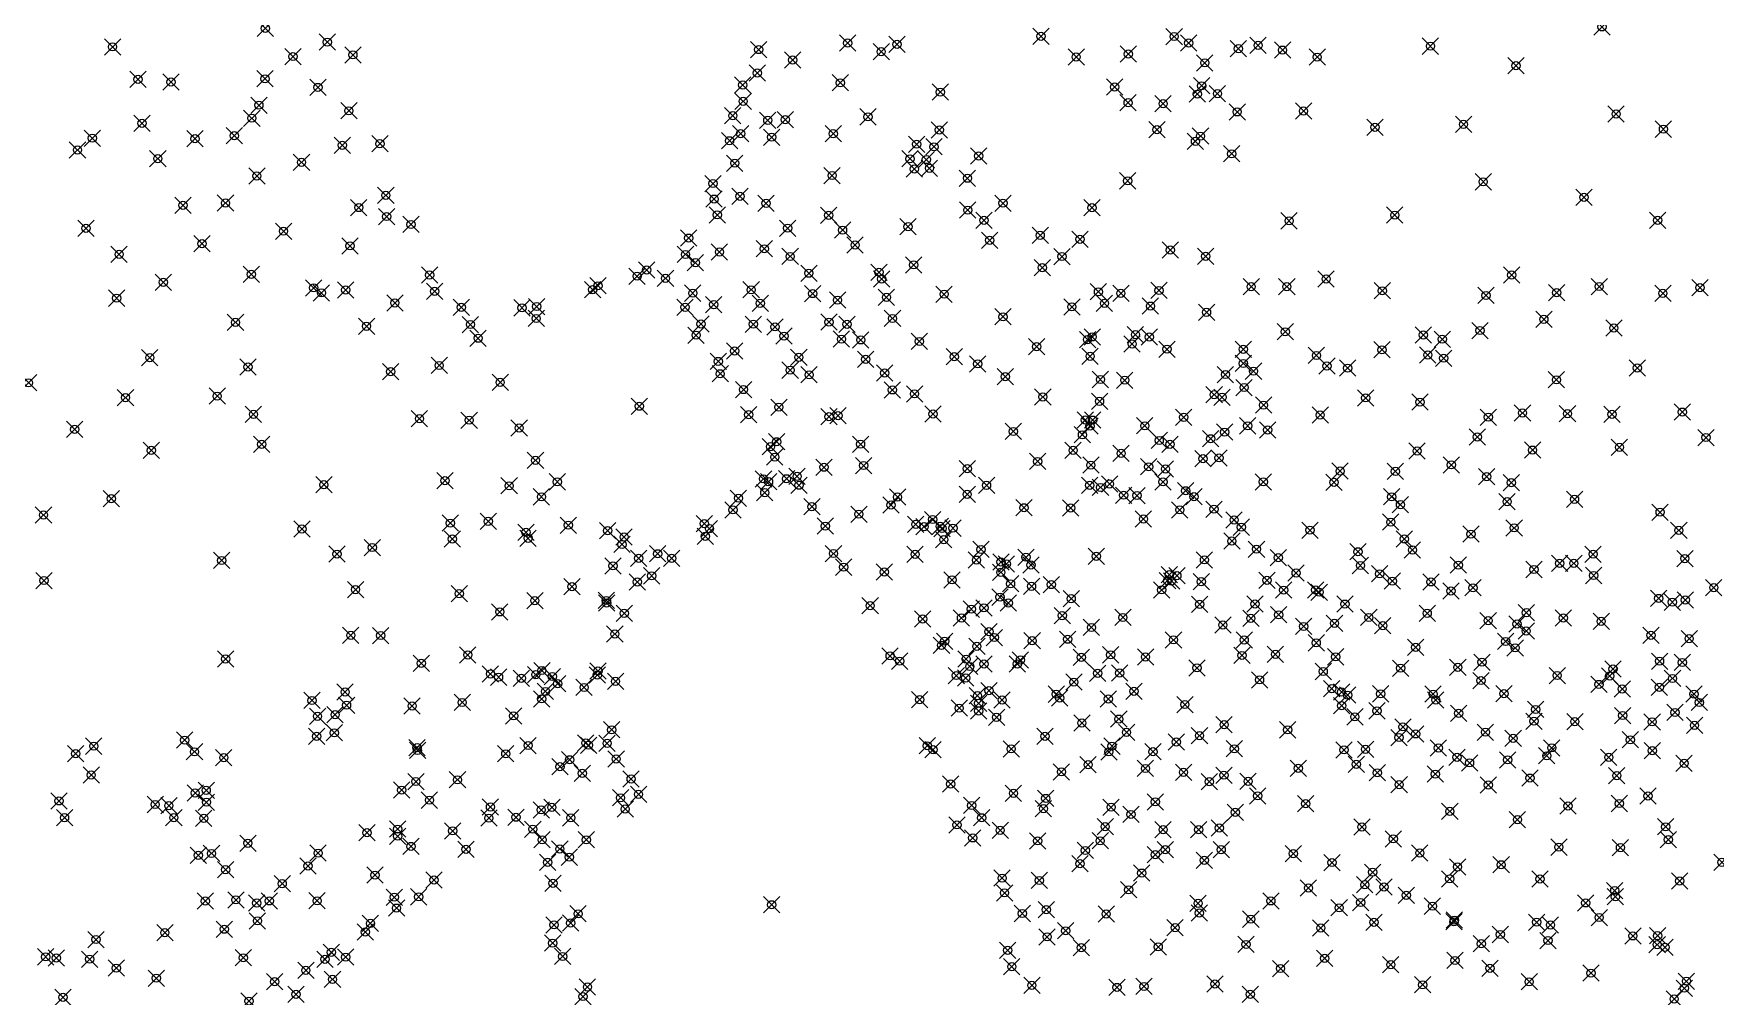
# Model space of a CAD drawing. Header units: millimetres. Extents: x 476859 to 479474, y 2367368 to 2370543.
# Drawn here: x 477863.3 to 478274.5, y 2369087.4 to 2369322.9 of the extents above; entities that cross this region are included whole.
import ezdxf

# ---------------------------------------------------------------- set-up
doc = ezdxf.new("R2010")
doc.units = ezdxf.units.MM
doc.header["$PDMODE"] = 35
doc.header["$PDSIZE"] = 2

msp = doc.modelspace()

# ---------------------------------------------------------------- linework, layer by layer
for p in [(477919.992, 2369324.174, 10.136), (478109.602, 2369322.249, 13.074), (478142.151, 2369322.184, 13.622), (478246.755, 2369324.538, 13.293), (477882.623, 2369319.653, 11.631), (477935.131, 2369320.818, 9.02), (477941.385, 2369317.702, 7.71), (478040.574, 2369318.993, 8.104), (478062.324, 2369320.581, 6.01), (478070.54, 2369318.466, 7.31), (478074.41, 2369320.261, 7.04), (478130.963, 2369317.898, 13.668), (478145.701, 2369320.591, 13.645), (478157.861, 2369319.212, 13.597), (478162.678, 2369320.021, 13.764), (478168.645, 2369318.866, 13.487), (478204.806, 2369319.829, 13.55), (477926.73, 2369317.283, 9.28), (478048.894, 2369316.439, 6.5), (478118.208, 2369317.186, 14.002), (478149.643, 2369315.743, 13.723), (478177.127, 2369317.152, 13.448), (478225.718, 2369315.056, 13.333), (477888.85, 2369311.693, 11.536), (477896.923, 2369311.043, 11.03), (477919.902, 2369311.849, 10.046), (477932.831, 2369309.735, 9.151), (478036.689, 2369310.333, 7.71), (478040.268, 2369313.25, 8.275), (478060.539, 2369310.862, 5.746), (478127.601, 2369309.826, 13.201), (478148.867, 2369310.137, 13.517), (477918.404, 2369305.39, 10.289), (478036.787, 2369306.35, 8.191), (478084.973, 2369308.579, 9.196), (478130.891, 2369305.986, 14.239), (478139.451, 2369305.755, 13.355), (478147.801, 2369308.101, 13.352), (478152.737, 2369308.215, 13.399), (477916.674, 2369302.203, 10.396), (477940.396, 2369304.02, 7.82), (478034.258, 2369302.816, 8.053), (478042.802, 2369301.695, 6.87), (478047.095, 2369301.862, 6.41), (478067.322, 2369302.54, 5.99), (478157.562, 2369303.746, 13.389), (478173.783, 2369303.948, 13.495), (478250.197, 2369303.229, 13.293), (477877.685, 2369297.317, 11.935), (477889.827, 2369300.964, 11.592), (477902.784, 2369297.18, 11.32), (477912.381, 2369297.926, 10.775), (478036.176, 2369298.434, 7.88), (478043.748, 2369297.557, 6.37), (478058.814, 2369298.415, 5.978), (478084.742, 2369299.34, 7.062), (478137.971, 2369299.416, 13.418), (478148.594, 2369297.82, 13.225), (478191.237, 2369299.99, 13.246), (478212.9, 2369300.704, 13.065), (478261.761, 2369299.527, 13.128), (477874.056, 2369294.439, 12.384), (477938.816, 2369295.591, 8.999), (477947.989, 2369295.958, 7.71), (478033.465, 2369296.69, 8.566), (478079.21, 2369295.84, 6.932), (478083.43, 2369295.209, 7.073), (478094.356, 2369292.953, 8.204), (478147.352, 2369296.53, 13.212), (478156.226, 2369293.495, 13.409), (477893.698, 2369292.311, 11.674), (477928.818, 2369291.427, 9.5), (478034.738, 2369291.194, 8.464), (478077.581, 2369292.281, 6.422), (478078.65, 2369289.778, 6.674), (478081.589, 2369292.088, 6.82), (478082.337, 2369289.966, 6.852), (477917.914, 2369288.078, 10.676), (478029.415, 2369286.223, 7.71), (478058.534, 2369288.187, 5.951), (478091.618, 2369287.521, 6.706), (478130.807, 2369286.888, 13.023), (478217.706, 2369286.643, 13.08), (477899.843, 2369280.907, 11.536), (477910.241, 2369281.447, 11.32), (477949.432, 2369283.341, 7.91), (478029.695, 2369282.422, 8.379), (478036.033, 2369283.093, 6.28), (478042.391, 2369281.371, 4.642), (478100.306, 2369281.42, 8.074), (478242.353, 2369282.844, 12.756), (477942.824, 2369280.347, 9.532), (477949.644, 2369278.148, 8.521), (478030.456, 2369278.563, 8.235), (478057.682, 2369278.463, 5.996), (478091.698, 2369279.725, 6.905), (478095.669, 2369277.225, 7.637), (478122.051, 2369280.303, 9.48), (478170.262, 2369277.103, 13.501), (478196.088, 2369278.505, 13.387), (478260.346, 2369277.233, 12.849), (477876.12, 2369275.287, 12.689), (477924.426, 2369274.561, 11.044), (477955.596, 2369276.22, 7.71), (478023.468, 2369272.882, 7.71), (478047.657, 2369275.299, 5.17), (478061.09, 2369274.831, 5.324), (478077.104, 2369275.672, 5.543), (478097.033, 2369272.342, 7.244), (478109.414, 2369273.548, 8.156), (478119.124, 2369272.58, 8.47), (477884.239, 2369268.916, 12.75), (477904.495, 2369271.507, 11.536), (477940.694, 2369270.983, 9.46), (478022.695, 2369268.88, 8.464), (478030.989, 2369269.489, 6.35), (478041.957, 2369270.27, 5.08), (478048.281, 2369268.385, 5.478), (478064.162, 2369271.189, 5.957), (478114.713, 2369268.374, 8.519), (478141.229, 2369269.95, 12.978), (478149.837, 2369268.428, 12.934), (478013.213, 2369265.075, 7.71), (478025.115, 2369266.879, 8.235), (478052.848, 2369264.286, 5.46), (478069.984, 2369264.532, 5.964), (478078.482, 2369266.331, 5.79), (478109.932, 2369265.651, 6.84), (477895.029, 2369262.076, 12.53), (477916.567, 2369264.011, 11.68), (477931.778, 2369260.702, 11.227), (477939.626, 2369260.207, 10.939), (477960.13, 2369263.833, 8.555), (478000.005, 2369260.287, 8.48), (478001.299, 2369261.219, 7.71), (478010.862, 2369263.562, 8.43), (478017.805, 2369263.022, 8.44), (478038.744, 2369260.233, 6.011), (478070.646, 2369262.893, 6.13), (478138.44, 2369260.069, 9.174), (478160.986, 2369260.999, 13.541), (478169.696, 2369260.991, 13.898), (478179.298, 2369262.885, 13.801), (478193.058, 2369259.997, 13.642), (478224.678, 2369263.843, 13.414), (478246.062, 2369261.033, 13.253), (478270.693, 2369260.763, 13.712), (477883.647, 2369258.186, 13.587), (477933.703, 2369259.479, 10.991), (477951.639, 2369257.026, 9.37), (477961.362, 2369259.846, 8.43), (477967.889, 2369255.943, 7.71), (477986.33, 2369256.143, 8.39), (478022.59, 2369255.965, 8.419), (478024.48, 2369259.413, 8.457), (478029.6, 2369256.617, 6.31), (478040.966, 2369256.931, 5.44), (478053.788, 2369259.313, 5.452), (478059.863, 2369257.712, 5.46), (478071.824, 2369258.402, 5.76), (478085.915, 2369259.159, 5.486), (478117.148, 2369256.059, 6.871), (478123.639, 2369259.751, 7.609), (478125.113, 2369256.92, 7.298), (478129.123, 2369259.381, 8.226), (478136.356, 2369256.249, 8.42), (478218.388, 2369258.849, 13.528), (478235.646, 2369259.542, 13.227), (478261.631, 2369259.376, 13.933), (477912.683, 2369252.256, 12.702), (477982.73, 2369255.823, 7.71), (477986.201, 2369253.225, 8.41), (478026.499, 2369251.884, 8.426), (478039.286, 2369251.822, 5.934), (478057.77, 2369252.322, 5.289), (478062.184, 2369251.794, 5.59), (478073.299, 2369253.224, 5.848), (478100.318, 2369253.636, 5.324), (478150.074, 2369254.737, 9.701), (478232.542, 2369253.002, 10.77), (477944.719, 2369251.317, 11.05), (477970.118, 2369251.736, 8.35), (477971.992, 2369248.385, 8.255), (478025.291, 2369249.13, 8.616), (478044.575, 2369251.16, 5.355), (478046.788, 2369248.902, 5.358), (478060.823, 2369248.166, 5.549), (478065.54, 2369247.978, 5.72), (478120.978, 2369248.049, 6.876), (478122.114, 2369248.713, 6.888), (478132.69, 2369249.275, 6.665), (478136.099, 2369248.675, 8.346), (478169.309, 2369249.968, 9.787), (478203.049, 2369249.185, 10.681), (478207.689, 2369248.145, 10.184), (478216.909, 2369250.273, 10.051), (478249.642, 2369250.885, 10.428), (477891.727, 2369243.646, 13.76), (478034.721, 2369245.285, 6.29), (478050.401, 2369243.716, 5.58), (478079.875, 2369247.604, 5.743), (478088.41, 2369243.859, 5.78), (478108.557, 2369246.33, 5.355), (478121.61, 2369243.978, 7.282), (478131.874, 2369246.995, 6.649), (478140.424, 2369245.704, 8.317), (478159.059, 2369245.684, 8.56), (478176.937, 2369244.175, 9.534), (478192.947, 2369245.556, 9.83), (478204.158, 2369244.291, 9.706), (477915.756, 2369241.365, 13.106), (477950.632, 2369240.223, 10.965), (477962.477, 2369241.726, 9.4), (478030.7, 2369242.713, 8.182), (478031.182, 2369239.698, 8.752), (478048.28, 2369240.579, 5.81), (478052.911, 2369239.44, 5.692), (478066.746, 2369243.211, 5.321), (478071.392, 2369239.868, 5.68), (478094.137, 2369242.122, 5.58), (478154.696, 2369239.502, 8.514), (478159.066, 2369242.212, 8.646), (478161.551, 2369240.334, 8.289), (478179.496, 2369241.594, 9.294), (478184.56, 2369241.075, 9.74), (478208.037, 2369243.496, 9.811), (478255.37, 2369241.109, 9.83), (477862.088, 2369237.492, 14.519), (477977.389, 2369237.595, 9.498), (478036.887, 2369235.83, 8.59), (478073.278, 2369235.749, 5.385), (478100.89, 2369239.003, 5.44), (478124.139, 2369238.292, 6.627), (478130.084, 2369238.119, 6.298), (478159.255, 2369236.327, 8.378), (478235.606, 2369238.22, 9.855), (477885.792, 2369233.87, 14.045), (477908.21, 2369234.22, 13.41), (478011.412, 2369231.754, 6.12), (478045.522, 2369231.519, 6.27), (478078.682, 2369234.78, 5.64), (478110.046, 2369234.035, 5.47), (478123.917, 2369232.941, 6.861), (478151.935, 2369234.571, 6.069), (478153.881, 2369233.964, 7.062), (478164.006, 2369232.025, 8.441), (478188.981, 2369233.795, 9.143), (478202.23, 2369232.759, 9.16), (477917.075, 2369229.762, 13.272), (477957.661, 2369228.712, 10.859), (477969.806, 2369228.341, 9.38), (478038.143, 2369229.681, 8.66), (478057.766, 2369229.191, 5.692), (478059.975, 2369229.457, 5.439), (478083.215, 2369229.843, 5.461), (478120.453, 2369228.388, 5.324), (478122.232, 2369228.365, 6.411), (478144.497, 2369229.06, 6.072), (478177.861, 2369229.594, 8.38), (478218.977, 2369229.069, 9.381), (478227.308, 2369230.108, 9.627), (478238.311, 2369229.922, 9.77), (478249.194, 2369229.761, 9.781), (478266.395, 2369230.321, 9.697), (477873.382, 2369226.085, 14.949), (477982.03, 2369226.426, 9.445), (478044.974, 2369223.066, 8.599), (478102.847, 2369225.583, 5.219), (478119.727, 2369224.77, 5.185), (478121.596, 2369226.889, 6.661), (478134.969, 2369226.974, 6.284), (478138.505, 2369223.378, 6.275), (478151.083, 2369223.8, 6.664), (478154.48, 2369225.417, 6.648), (478160.142, 2369226.961, 6.716), (478165.011, 2369225.963, 6.075), (478216.257, 2369224.243, 9.068), (478272.168, 2369224.094, 8.46), (477892.111, 2369220.947, 14.66), (477919.084, 2369222.448, 11.536), (478043.465, 2369221.857, 8.714), (478044.519, 2369219.307, 8.702), (478065.492, 2369222.47, 5.223), (478117.449, 2369220.951, 5.213), (478129.19, 2369220.221, 5.923), (478141.146, 2369222.434, 6.078), (478149.21, 2369218.914, 6.637), (478153.125, 2369219.119, 6.672), (478201.543, 2369220.823, 9.058), (478229.762, 2369221.028, 8.47), (478251.01, 2369221.706, 8.49), (477986.02, 2369218.515, 9.136), (478056.56, 2369216.833, 6.22), (478066.258, 2369217.248, 5.61), (478091.579, 2369216.493, 5.26), (478108.786, 2369218.24, 5.311), (478121.787, 2369217.354, 5.396), (478135.919, 2369216.947, 6.12), (478140.028, 2369216.42, 6.043), (478182.729, 2369215.894, 8.391), (478196.24, 2369215.811, 8.25), (478209.914, 2369217.408, 8.545), (477934.291, 2369212.549, 12.37), (477963.89, 2369213.551, 10.42), (477979.583, 2369212.291, 9.524), (477991.344, 2369213.263, 8.565), (478041.76, 2369213.988, 7.784), (478043.001, 2369213.299, 7.795), (478047.389, 2369214.016, 8.526), (478049.981, 2369214.604, 8.485), (478050.442, 2369212.43, 8.109), (478096.292, 2369212.39, 5.302), (478121.492, 2369212.422, 5.878), (478124.143, 2369211.89, 5.961), (478126.356, 2369212.736, 5.668), (478139.432, 2369213.25, 5.944), (478144.955, 2369211.08, 6.782), (478163.962, 2369213.252, 5.99), (478181.229, 2369213.131, 6.066), (478218.538, 2369214.516, 8.77), (478224.582, 2369213.077, 8.418), (477882.34, 2369209.133, 15.43), (477987.482, 2369209.595, 8.863), (478035.635, 2369209.254, 7.81), (478042.071, 2369210.623, 7.43), (478053.595, 2369207.185, 7.43), (478072.93, 2369207.583, 5.539), (478074.531, 2369209.533, 5.217), (478091.558, 2369210.19, 4.992), (478105.452, 2369206.921, 4.981), (478116.861, 2369206.866, 5.689), (478129.793, 2369209.987, 5.709), (478133.09, 2369209.913, 6.015), (478146.992, 2369209.617, 6.681), (478151.881, 2369206.575, 6.569), (478195.308, 2369209.601, 8.055), (478197.467, 2369207.678, 7.883), (478223.546, 2369208.396, 8.147), (478240.039, 2369208.978, 8.4), (477865.747, 2369205.162, 15.762), (477965.187, 2369203.167, 10.68), (477974.472, 2369203.586, 9.483), (477994.06, 2369202.657, 8.705), (478027.302, 2369203.035, 8.042), (478034.295, 2369206.41, 7.79), (478056.878, 2369202.428, 8.29), (478065.072, 2369205.352, 6.15), (478078.993, 2369202.856, 5.184), (478083.126, 2369204.046, 5.147), (478134.653, 2369204.155, 5.138), (478143.527, 2369206.412, 5.78), (478156.808, 2369203.943, 6.399), (478195.107, 2369203.407, 6.019), (478260.945, 2369205.833, 8.38), (477928.922, 2369201.725, 13.051), (477965.675, 2369199.264, 10.847), (477983.712, 2369200.915, 9.524), (477984.22, 2369199.464, 9.507), (478003.676, 2369201.32, 8.065), (478007.692, 2369199.786, 7.603), (478027.549, 2369199.932, 7.43), (478028.545, 2369201.802, 7.744), (478081.028, 2369202.282, 4.953), (478084.962, 2369202.383, 5.222), (478085.383, 2369201.846, 5.381), (478085.837, 2369199.121, 5.422), (478088.067, 2369201.929, 5.111), (478156.264, 2369198.77, 5.791), (478158.585, 2369202.174, 6.266), (478175.353, 2369201.434, 6.019), (478198.408, 2369199.277, 5.521), (478214.707, 2369200.476, 7.97), (478225.274, 2369201.999, 7.975), (478265.528, 2369201.388, 8.264), (477937.497, 2369195.585, 12.464), (477946.113, 2369197.197, 12.212), (478007.182, 2369197.94, 8.259), (478011.233, 2369194.537, 8.118), (478015.884, 2369195.67, 8.121), (478019.306, 2369194.549, 8.241), (478058.874, 2369195.723, 7.43), (478078.824, 2369195.527, 4.896), (478094.938, 2369196.721, 4.496), (478105.916, 2369194.828, 5.662), (478123.142, 2369195.043, 5.013), (478162.284, 2369196.778, 5.913), (478167.63, 2369194.718, 6.179), (478187.085, 2369196.158, 6.21), (478200.403, 2369196.591, 5.935), (478244.58, 2369195.555, 8.389), (478266.998, 2369194.491, 7.69), (477909.299, 2369194.029, 13.916), (478004.961, 2369192.713, 8.532), (478014.407, 2369190.27, 7.43), (478061.364, 2369192.393, 8.22), (478071.31, 2369191.206, 6.11), (478093.826, 2369194.122, 5.005), (478099.782, 2369191.127, 5.519), (478099.811, 2369193.672, 4.838), (478101.147, 2369193.177, 5.681), (478107.141, 2369192.931, 5.256), (478140.96, 2369190.539, 5.644), (478142.824, 2369190.292, 5.547), (478149.552, 2369194.17, 5.33), (478171.961, 2369190.976, 6.24), (478187.696, 2369192.797, 6.17), (478192.396, 2369190.77, 6.179), (478211.618, 2369192.888, 7.582), (478230.102, 2369191.821, 7.66), (478236.386, 2369193.324, 8.341), (478239.861, 2369193.325, 8.122), (478244.714, 2369190.354, 7.79), (477865.864, 2369189.122, 15.96), (477942.024, 2369186.907, 12.29), (477994.951, 2369187.623, 8.635), (478010.91, 2369188.774, 8.275), (478087.866, 2369189.285, 4.89), (478102.16, 2369188.328, 5.282), (478107.295, 2369187.704, 4.653), (478112.135, 2369188.134, 5.101), (478139.091, 2369186.833, 5.09), (478140.524, 2369189.102, 5.026), (478141.513, 2369189.01, 5.422), (478148.777, 2369188.85, 5.423), (478164.842, 2369189.179, 5.88), (478168.932, 2369186.78, 5.313), (478176.761, 2369186.829, 6.341), (478177.598, 2369186.265, 6.275), (478195.485, 2369188.977, 6.1), (478204.926, 2369188.785, 5.902), (478209.812, 2369186.56, 5.851), (478215.211, 2369187.344, 7.562), (478274.076, 2369187.378, 6.442), (477967.381, 2369185.91, 10.972), (477985.87, 2369184.211, 9.524), (478003.348, 2369184.253, 8.94), (478003.403, 2369183.637, 8.815), (478067.838, 2369182.956, 8.17), (478092.573, 2369182.117, 5.944), (478095.644, 2369182.441, 5.564), (478099.594, 2369185.053, 5.478), (478101.626, 2369183.628, 5.819), (478116.992, 2369184.682, 4.923), (478148.4, 2369183.315, 5.197), (478161.915, 2369183.364, 5.863), (478183.896, 2369183.359, 6.154), (478260.603, 2369184.744, 7.105), (478263.952, 2369183.828, 7.087), (478267.127, 2369184.37, 6.387), (477977.3, 2369181.448, 9.942), (478007.719, 2369181.111, 7.43), (478080.68, 2369179.728, 6.08), (478090.147, 2369179.978, 5.08), (478114.796, 2369180.548, 4.488), (478129.62, 2369180.088, 4.815), (478154.06, 2369178.237, 5.123), (478160.907, 2369179.873, 4.959), (478167.693, 2369180.744, 5.64), (478173.794, 2369177.883, 5.504), (478181.351, 2369178.671, 5.306), (478189.741, 2369180.083, 6.003), (478193.161, 2369178.089, 5.851), (478204.02, 2369181.104, 5.711), (478218.917, 2369179.321, 5.739), (478225.975, 2369178.504, 7.505), (478228.268, 2369181.253, 7.805), (478237.292, 2369179.969, 7.366), (478246.553, 2369179.129, 6.12), (477940.866, 2369175.719, 12.54), (477948.193, 2369175.663, 12.244), (478005.414, 2369176.037, 8.74), (478086.033, 2369174.286, 6.02), (478096.878, 2369176.627, 6.545), (478098.192, 2369175.176, 6.561), (478107.437, 2369174.394, 4.17), (478116.101, 2369174.762, 3.73), (478121.931, 2369177.641, 4.96), (478141.991, 2369174.614, 4.868), (478159.283, 2369174.584, 5.18), (478176.885, 2369173.882, 5.412), (478223.173, 2369174.216, 5.858), (478228.215, 2369176.772, 7.395), (478258.706, 2369175.733, 6.418), (478268.061, 2369174.91, 6.13), (477910.259, 2369169.93, 13.7), (477969.47, 2369170.926, 11.083), (478072.708, 2369170.693, 7.43), (478085.276, 2369173.281, 5.64), (478091.294, 2369169.897, 6.584), (478093.924, 2369173.009, 6.501), (478104.572, 2369169.666, 5.11), (478119.472, 2369170.341, 3.92), (478126.626, 2369170.947, 4.641), (478135.156, 2369170.425, 4.697), (478158.731, 2369170.801, 5.141), (478166.921, 2369171.081, 5.047), (478181.622, 2369170.458, 5.359), (478201.206, 2369172.79, 5.891), (478225.517, 2369172.652, 5.899), (477958.13, 2369168.876, 11.738), (477975.015, 2369166.279, 9.893), (477976.995, 2369165.487, 9.93), (477986.106, 2369166.112, 9.507), (477987.584, 2369167.111, 9.524), (477990.154, 2369165.635, 9.333), (478001.133, 2369165.992, 8.883), (478001.286, 2369166.993, 9.007), (478075.052, 2369169.401, 8.18), (478088.919, 2369165.878, 5.887), (478092.19, 2369168.102, 6.42), (478095.671, 2369168.689, 4.65), (478103.816, 2369168.721, 4.233), (478123.457, 2369166.429, 4.207), (478128.835, 2369166.493, 4.7), (478147.741, 2369167.756, 5.034), (478178.596, 2369166.871, 5.513), (478197.505, 2369167.679, 5.334), (478211.498, 2369167.879, 5.874), (478217.408, 2369169.144, 5.718), (478235.794, 2369165.888, 5.732), (478248.637, 2369165.784, 6.322), (478249.443, 2369167.479, 6.184), (478260.818, 2369169.385, 5.925), (478266.376, 2369169.084, 6.321), (477939.489, 2369161.84, 12.576), (477982.563, 2369165.22, 10.125), (477988.455, 2369161.987, 9.829), (477991.444, 2369163.9, 9.746), (477997.914, 2369162.967, 9.336), (478005.586, 2369164.454, 7.43), (478091.204, 2369165.286, 6.52), (478096.885, 2369162.192, 5.901), (478113.314, 2369161.325, 4.325), (478117.641, 2369164.27, 4.22), (478132.317, 2369162.022, 4.236), (478163.032, 2369164.83, 4.88), (478180.69, 2369162.662, 5.116), (478183.067, 2369161.839, 5.901), (478192.63, 2369161.41, 5.342), (478205.466, 2369161.337, 5.55), (478217.17, 2369164.654, 5.696), (478222.783, 2369161.456, 5.653), (478245.99, 2369163.71, 6.151), (478251.685, 2369162.607, 6.367), (478260.773, 2369162.984, 6.322), (478263.982, 2369165.166, 5.69), (478269.242, 2369161.335, 6.268), (477931.371, 2369159.789, 13.073), (477939.835, 2369158.628, 12.347), (477955.863, 2369158.449, 11.871), (477968.101, 2369159.292, 10.257), (477987.536, 2369160.179, 9.834), (478079.937, 2369159.982, 8.1), (478089.609, 2369157.909, 5.797), (478094.064, 2369160.944, 4.905), (478094.344, 2369159.108, 4.894), (478094.37, 2369157.211, 4.841), (478100.097, 2369159.905, 5.016), (478114.161, 2369160.376, 4.18), (478126.063, 2369160.149, 3.625), (478144.777, 2369158.791, 4.855), (478183.115, 2369158.5, 5.511), (478184.562, 2369161.091, 5.479), (478191.73, 2369157.249, 5.123), (478206.108, 2369159.885, 5.338), (478230.531, 2369157.583, 5.772), (478270.525, 2369159.294, 6.022), (477932.743, 2369155.918, 12.718), (477937.035, 2369156.3, 12.651), (477980.664, 2369156.013, 10.12), (478098.737, 2369155.664, 5.038), (478119.59, 2369154.276, 4.137), (478128.624, 2369155.231, 3.842), (478154.367, 2369153.849, 4.95), (478186.334, 2369155.781, 5.057), (478198.075, 2369153.321, 5.5), (478211.697, 2369156.655, 5.29), (478230.111, 2369154.715, 5.918), (478240.113, 2369154.602, 6.059), (478251.781, 2369156.105, 5.531), (478259.007, 2369154.548, 6.131), (478264.604, 2369156.854, 6.117), (478269.37, 2369153.689, 5.79), (477900.249, 2369150.083, 13.818), (477932.524, 2369151.003, 12.827), (477936.861, 2369151.873, 12.505), (477998.324, 2369149.397, 9.947), (478003.528, 2369149.302, 9.709), (478004.653, 2369152.608, 7.43), (478110.584, 2369151.03, 5.136), (478130.511, 2369151.99, 4.197), (478142.692, 2369149.62, 4.866), (478148.346, 2369151.185, 4.8), (478169.915, 2369152.604, 4.77), (478197.137, 2369150.722, 5.082), (478201.187, 2369151.608, 5.387), (478218.255, 2369152.019, 5.113), (478225.027, 2369150.51, 5.403), (478253.666, 2369150.17, 5.78), (477873.624, 2369146.784, 14.375), (477878.044, 2369148.608, 14.329), (477902.662, 2369147.227, 13.633), (477909.82, 2369145.812, 13.457), (477957.076, 2369148.235, 11.726), (477957.185, 2369147.558, 11.404), (477978.754, 2369146.749, 10.332), (477984.226, 2369148.756, 9.912), (477994.376, 2369145.283, 9.87), (477998.987, 2369148.841, 9.775), (478005.745, 2369145.481, 9.442), (478081.797, 2369148.704, 7.43), (478083.213, 2369147.738, 8.13), (478102.311, 2369147.95, 5.106), (478126.186, 2369147.207, 4.1), (478126.932, 2369148.606, 3.714), (478136.994, 2369147.242, 4.871), (478156.86, 2369147.969, 4.72), (478183.678, 2369147.706, 5.097), (478188.942, 2369147.85, 5.03), (478206.755, 2369148.172, 5.27), (478211.306, 2369145.892, 5.123), (478223.67, 2369145.262, 5.046), (478233.249, 2369146.25, 5.64), (478234.475, 2369148.194, 5.78), (478248.405, 2369145.859, 5.625), (478259.064, 2369147.525, 5.455), (477877.415, 2369141.546, 14.261), (477992.011, 2369143.573, 10.064), (477997.457, 2369141.952, 9.849), (478114.596, 2369142.323, 5.138), (478121.117, 2369144.067, 4.17), (478135.139, 2369143.155, 4.4), (478144.448, 2369142.213, 4.747), (478154.318, 2369141.499, 4.826), (478172.512, 2369143.18, 5.205), (478186.691, 2369144.175, 5.156), (478191.83, 2369142.1, 5.377), (478205.992, 2369141.765, 5.025), (478214.368, 2369144.527, 5.415), (478229.128, 2369140.798, 5.44), (478250.357, 2369141.396, 5.518), (478266.815, 2369144.408, 5.45), (477902.839, 2369137.163, 13.238), (477905.529, 2369137.817, 13.605), (477953.315, 2369137.862, 11.661), (477956.781, 2369139.957, 11.62), (477966.952, 2369140.38, 10.097), (478009.393, 2369140.585, 9.214), (478011.215, 2369136.832, 7.43), (478087.514, 2369139.346, 8.21), (478102.866, 2369137.072, 5.07), (478150.767, 2369139.917, 4.79), (478160.232, 2369140.016, 4.701), (478197.16, 2369139.205, 4.913), (478218.939, 2369139.107, 5.38), (477869.533, 2369135.219, 14.241), (477893.051, 2369134.342, 13.75), (477896.393, 2369134.071, 13.317), (477905.581, 2369134.904, 13.03), (477960.103, 2369135.402, 11.025), (477975.006, 2369133.744, 10.24), (477987.422, 2369133.022, 10.708), (477990.026, 2369133.639, 13.231), (478006.813, 2369135.983, 9.739), (478007.957, 2369133.218, 9.827), (478092.633, 2369134.108, 6.033), (478110.204, 2369133.305, 4.824), (478110.76, 2369135.824, 5.046), (478126.746, 2369133.681, 4.22), (478137.566, 2369134.98, 4.342), (478162.583, 2369136.457, 4.823), (478174.304, 2369134.528, 4.603), (478209.544, 2369132.649, 5.195), (478238.428, 2369133.966, 5.019), (478250.968, 2369134.584, 5.597), (478257.987, 2369136.422, 5.489), (477870.897, 2369131.112, 14.08), (477897.605, 2369131.137, 13.439), (477904.929, 2369130.961, 13.354), (477974.629, 2369131.003, 10.216), (477981.257, 2369131.225, 10.488), (477994.654, 2369131.081, 10.209), (478089.053, 2369129.351, 7.43), (478095.111, 2369131.096, 5.866), (478125.298, 2369128.919, 4.723), (478131.59, 2369131.908, 4.292), (478153.204, 2369128.574, 4.791), (478157.111, 2369132.418, 4.753), (478188.041, 2369128.85, 4.599), (478226.073, 2369130.648, 5.343), (478262.305, 2369128.89, 5.071), (477915.712, 2369124.862, 12.604), (477944.848, 2369127.438, 11.771), (477952.336, 2369128.31, 11.609), (477952.348, 2369126.587, 11.275), (477965.761, 2369127.894, 10.17), (477985.373, 2369128.293, 9.996), (477987.646, 2369125.711, 11.154), (477998.434, 2369125.71, 7.43), (478092.914, 2369126.169, 8.17), (478099.626, 2369128.028, 5.566), (478108.773, 2369125.437, 4.918), (478124.076, 2369125.462, 4.92), (478139.452, 2369128.198, 3.81), (478148.14, 2369128.193, 4.69), (478195.712, 2369125.929, 4.64), (478262.958, 2369125.755, 5.49), (477903.595, 2369121.904, 13.139), (477906.816, 2369122.36, 12.757), (477932.883, 2369122.44, 12.054), (477955.599, 2369124.083, 10.522), (477969.038, 2369123.361, 9.996), (477991.975, 2369123.452, 10.686), (477994.302, 2369121.456, 10.978), (478120.452, 2369123.095, 4.731), (478137.559, 2369122.073, 4.256), (478139.978, 2369123.275, 4.222), (478149.535, 2369120.693, 4.42), (478153.662, 2369123.285, 4.5), (478171.298, 2369122.319, 4.657), (478202.204, 2369122.478, 4.465), (478236.205, 2369123.905, 5.123), (478251.249, 2369123.803, 5.516), (478276.059, 2369120.197, 5.164), (477910.261, 2369118.394, 12.86), (477930.415, 2369119.28, 11.893), (477946.794, 2369117.062, 11.386), (477988.997, 2369120.181, 11.253), (478100.098, 2369116.324, 8.13), (478119.145, 2369119.857, 4.95), (478134.23, 2369117.561, 4.874), (478180.748, 2369120.139, 4.599), (478190.658, 2369117.783, 4.511), (478209.523, 2369116.154, 4.69), (478211.428, 2369119.071, 4.618), (478222.094, 2369119.6, 4.983), (478231.576, 2369116.111, 4.831), (477924.109, 2369114.958, 12.28), (477961.211, 2369115.866, 10.17), (477990.286, 2369115.073, 11.39), (478100.687, 2369112.721, 7.43), (478109.197, 2369115.756, 5.583), (478131.009, 2369113.474, 4.972), (478174.982, 2369113.904, 4.519), (478188.752, 2369114.711, 4.619), (478193.455, 2369114.164, 4.615), (478198.918, 2369112.129, 4.74), (478249.863, 2369113.294, 5.123), (478265.744, 2369115.638, 5.014), (477905.314, 2369110.716, 12.942), (477912.773, 2369111.016, 12.41), (477917.877, 2369110.236, 12.276), (477920.941, 2369110.758, 11.968), (477932.644, 2369110.791, 11.414), (477951.515, 2369111.661, 11.187), (477952.052, 2369109.002, 10.962), (477957.483, 2369111.757, 9.996), (478043.77, 2369109.817, 5.23), (478110.908, 2369108.598, 5.427), (478148.009, 2369110.178, 4.507), (478165.803, 2369110.758, 4.201), (478182.491, 2369109.068, 3.514), (478187.75, 2369110.358, 3.569), (478205.298, 2369109.474, 4.385), (478242.743, 2369110.27, 4.784), (478250.022, 2369111.77, 4.696), (477909.964, 2369103.828, 12.419), (477918.051, 2369105.877, 11.91), (477945.674, 2369105.253, 11.556), (477990.554, 2369104.893, 11.284), (477994.63, 2369105.336, 11.551), (477996.439, 2369107.6, 7.43), (478105.016, 2369107.678, 8.124), (478125.544, 2369107.56, 4.724), (478142.383, 2369104.203, 4.696), (478148.297, 2369107.783, 4.721), (478160.898, 2369106.293, 4.287), (478177.995, 2369104.139, 4.319), (478191.005, 2369105.522, 4.196), (478210.558, 2369105.646, 4.227), (478210.663, 2369106.057, 4.484), (478230.764, 2369105.553, 5.025), (478234.143, 2369104.877, 5.097), (478246.056, 2369106.691, 4.757), (477878.582, 2369101.311, 12.657), (477895.418, 2369102.981, 12.582), (477944.436, 2369103.172, 9.996), (477990.199, 2369100.434, 9.996), (478111.097, 2369101.961, 5.387), (478115.625, 2369103.454, 5.036), (478159.734, 2369100.112, 4.635), (478217.253, 2369100.28, 4.423), (478221.884, 2369102.544, 4.217), (478233.548, 2369101.066, 4.681), (478254.297, 2369102.197, 4.568), (478260.227, 2369100.064, 4.799), (478260.332, 2369102.236, 5.013), (477866.291, 2369097.078, 12.92), (477868.9, 2369096.782, 12.823), (477877.031, 2369096.504, 12.74), (477914.584, 2369096.851, 11.44), (477934.554, 2369096.485, 11.158), (477936.099, 2369098.188, 11.647), (477939.617, 2369097.005, 9.996), (477992.671, 2369097.171, 11.49), (478101.455, 2369098.67, 7.43), (478119.445, 2369099.317, 4.772), (478138.26, 2369099.512, 4.74), (478178.948, 2369096.699, 4.25), (478210.818, 2369096.189, 4.201), (478262.127, 2369099.41, 4.75), (477883.533, 2369094.318, 12.325), (477893.317, 2369091.857, 11.39), (477929.886, 2369093.76, 11.6), (477936.395, 2369091.559, 13.55), (478102.458, 2369094.663, 8.836), (478168.158, 2369094.211, 4.731), (478195.114, 2369095.148, 4.3), (478219.349, 2369094.271, 4.56), (478244.035, 2369093.09, 4.505), (477922.243, 2369090.989, 11.53), (477927.483, 2369087.895, 13.391), (477997.625, 2369087.361, 11.492), (477998.729, 2369089.689, 7.43), (478107.37, 2369090.098, 5.356), (478128.172, 2369089.596, 4.849), (478134.798, 2369089.836, 4.681), (478152.131, 2369090.438, 4.69), (478160.79, 2369087.914, 4.491), (478202.888, 2369090.234, 4.295), (478228.953, 2369090.973, 4.744), (478266.858, 2369089.41, 4.775), (478267.392, 2369091.117, 4.796), (477870.519, 2369087.188, 12.447), (477915.982, 2369086.251, 11.18), (478264.396, 2369086.766, 4.724)]:
    msp.add_point(p)

doc.saveas('drawing.dxf')
